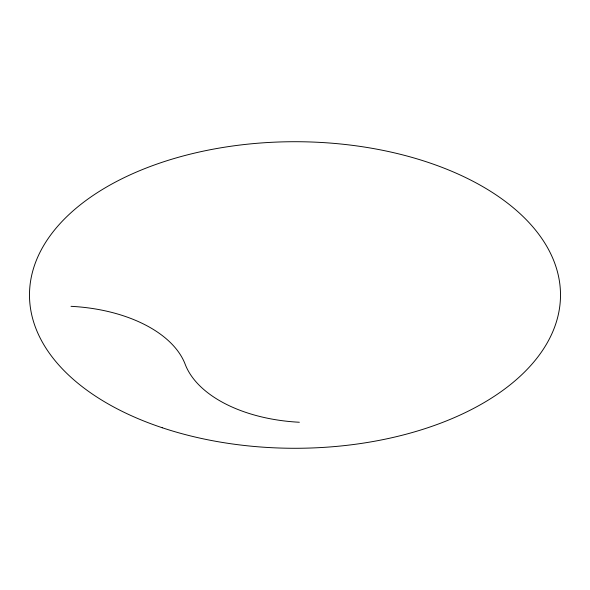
<?xml version="1.0" encoding="UTF-8"?>
<svg xmlns="http://www.w3.org/2000/svg" width="590" height="590" viewBox="0 0 590 590"><rect width="100%" height="100%" fill="white"/><g stroke="black" fill="none" stroke-linecap="round" stroke-linejoin="round"><path stroke-width="0.89" d="M71.021 306.328A128.524 74.2 0 0 1 185.186 364.288A128.524 74.2 0 0 0 299.351 422.248M162.25 427.75A265.5 153.282 0 0 0 560.5 295A265.5 153.282 0 0 0 162.25 162.25A265.5 153.282 0 0 0 162.25 427.75"/></g></svg>
